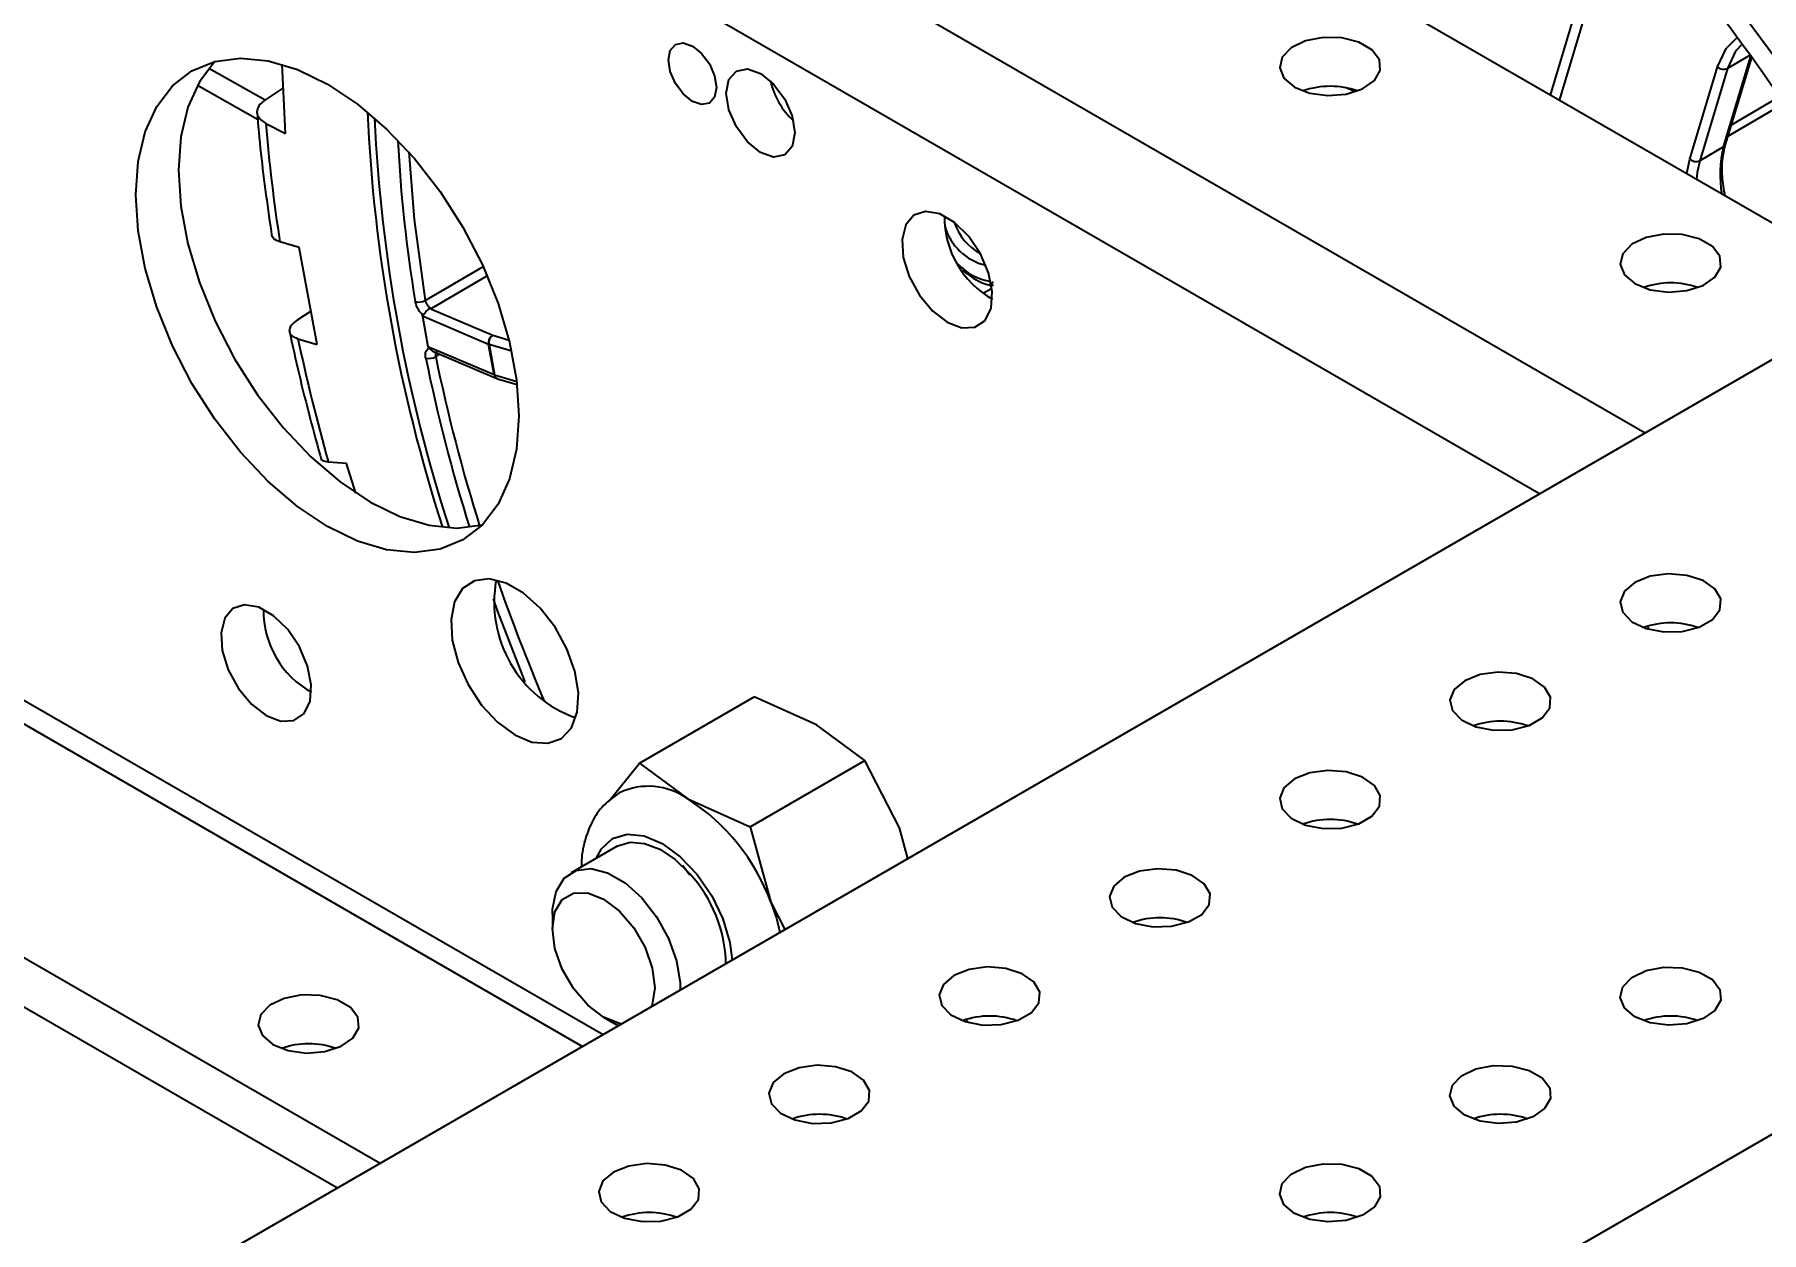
# Model space of a CAD drawing. Header units: inches. Extents: x 0 to 11, y 0 to 8.4.
# Drawn here: x 8.6229 to 8.9217, y 5.3922 to 5.5995 of the extents above; entities that cross this region are included whole.
import ezdxf

# ---------------------------------------------------------------- set-up
doc = ezdxf.new("R2010")
doc.units = ezdxf.units.IN
doc.header["$MEASUREMENT"] = 0
doc.header["$PDSIZE"] = -1
doc.layers.add('OBJ', color=50, linetype='Continuous')
doc.dimstyles.get("Standard").update_dxf_attribs({"dimtxt": 0.18, "dimasz": 0.18, "dimexe": 0.18, "dimexo": 0.0625, "dimgap": 0.09, "dimtad": 0, "dimtih": 1, "dimtoh": 1, "dimdec": 4, "dimzin": 0, "dimdsep": 46, "dimtxsty": 'Standard', "dimcen": 0.09, "dimadec": 0, "dimazin": 0, "dimtfac": 1, "dimtdec": 4, "dimtofl": 0, "dimtmove": 0, "dimatfit": 3, "dimfxl": 1, "dimtolj": 1, "dimtzin": 0, "dimarcsym": 0})

# ---------------------------------------------------------------- blocks, each defined once
blk = doc.blocks.new('*D8')
at = {"layer": 'Defpoints', "color": 0, "transparency": 16777216}
for p in [(5.711596441947764, 7.075144194756552), (5.711596441947764, 4.366810861423873), (9.602395316461589, 4.366810861423874)]:
    blk.add_point(p, dxfattribs=at)
at = {"layer": 'OBJ', "color": 0, "lineweight": -2, "transparency": 16777216}
for p, q in [((5.761596441947764, 7.075144194756552), (9.727395316461589, 7.075144194756553)), ((9.602395316461589, 6.945144194756553), (9.602395316461589, 5.843477528090212)), ((9.602395316461589, 4.496810861423874), (9.602395316461589, 5.598477528090213)), ((5.761596441947764, 4.366810861423873), (9.727395316461589, 4.366810861423874))]:
    blk.add_line(p, q, dxfattribs=at)
at = {"layer": 'OBJ', "color": 0, "transparency": 16777216}
for points in [[(9.580728649794922, 6.945144194756553), (9.624061983128255, 6.945144194756553), (9.602395316461589, 7.075144194756553)], [(9.580728649794922, 4.496810861423874), (9.624061983128255, 4.496810861423874), (9.602395316461589, 4.366810861423874)]]:
    blk.add_solid(points, dxfattribs=at)
at = {"layer": 'OBJ', "color": 0, "transparency": 16777216, "insert": (9.602395316461589, 5.720977528090209), "char_height": 0.125, "attachment_point": 5}
blk.add_mtext('\\A1;32.500000', dxfattribs=at)

msp = doc.modelspace()

# ---------------------------------------------------------------- linework, layer by layer
at = {"color": 7, "linetype": 'Continuous', "lineweight": 25}
for p, q in [((8.944013849074407, 5.555007693053834), (8.250461240868988, 5.955387091455765)), ((8.901587442203205, 5.530515449699148), (8.200669138360428, 5.935146973683493)), ((8.88331903245737, 5.519969321233534), (8.191535675770107, 5.919327352474451)), ((9.158209571217245, 5.678660251428183), (7.567219313547505, 4.76020112562764)), ((8.885191464732854, 5.588965132729792), (8.896067821454805, 5.625255375801493)), ((8.897417128162665, 5.623754507175203), (8.886725224152181, 5.588079712263717)), ((9.274292934462038, 5.611646752249402), (7.683302676792295, 4.693187626448859)), ((8.42395608029584, 5.598029972846661), (8.721247389375716, 5.426407353204982)), ((8.420420259054707, 5.595988786692024), (8.71771156813458, 5.424366167050343)), ((8.915155091362445, 5.580025002824191), (8.91986419141378, 5.595737468853101)), ((8.915504716411982, 5.580444373328843), (8.920022211558397, 5.595517527063104)), ((8.919758302124897, 5.595884653180763), (8.91581489587996, 5.593608173211798)), ((8.653020716513382, 5.593647240607885), (8.662775847094164, 5.588151506320621)), ((8.666296238846183, 5.582367145956042), (8.665691252924137, 5.594330199722246)), ((8.909298663251457, 5.577911788394793), (8.914083257325894, 5.593876149108548)), ((8.91581489587996, 5.593608173211798), (8.911030301805523, 5.577643812498041)), ((8.651032512739988, 5.590684331552532), (8.661470423227984, 5.584803940502792)), ((8.662748131431028, 5.588133465678622), (8.665900848855559, 5.59018562824477)), ((8.851458610920771, 5.589582232149215), (8.849651732105677, 5.590279407719352)), ((8.924432305689363, 5.586864721102237), (8.915932137882725, 5.581870515323253)), ((8.91652306774045, 5.583842222276541), (8.924107505187123, 5.588309989965685)), ((8.662879560031923, 5.584102218212084), (8.666296238846183, 5.582367145956042)), ((8.915155091362445, 5.580025002824191), (8.911030301805523, 5.577643812498041)), ((8.385359547820865, 5.575748668919744), (8.682650856900748, 5.404126049278073)), ((8.377992654953514, 5.571495852191171), (8.675283964033394, 5.399873232549498)), ((8.668662664968517, 5.562589813104829), (8.665333582488369, 5.563592801717984)), ((8.671761029217507, 5.545831975751188), (8.668662664968517, 5.562589813104829)), ((8.690485795388225, 5.553460788297619), (8.700433495260816, 5.559291747232982)), ((8.701035679522187, 5.557615425547896), (8.691557764632984, 5.55206118676224)), ((8.787091670166726, 5.554756054351332), (8.788440096620452, 5.555516911651933)), ((8.668378821611423, 5.550084186812502), (8.670697367980326, 5.551584902321346)), ((8.689970007682026, 5.550724958815956), (8.690935999735618, 5.545500286563718)), ((8.701416349085674, 5.545858267064454), (8.689970007682026, 5.550724958815956)), ((8.691557764632984, 5.55206118676224), (8.691555771370973, 5.551951408584851)), ((8.691555771370973, 5.551951408584851), (8.70217396249276, 5.547436825162433)), ((8.668431946737359, 5.546834964364344), (8.671761029217507, 5.545831975751188)), ((8.70217396249276, 5.547436825162433), (8.704979812622891, 5.546598615203735)), ((8.690935999735618, 5.545500286563718), (8.702382341139268, 5.540633594812217)), ((8.691882035739166, 5.544632201882156), (8.702873408305198, 5.539958951249624)), ((8.693045019961819, 5.544137730721119), (8.692285188900591, 5.543728574331757)), ((8.702382341139268, 5.540633594812217), (8.701416349085674, 5.545858267064454)), ((8.701512628531932, 5.545823709833763), (8.702478620585524, 5.540599037581526)), ((8.705430529743664, 5.544653289583014), (8.701512628531932, 5.545823709833763)), ((8.702478620585522, 5.540599037581526), (8.706314836097611, 5.53943350893225)), ((8.702999127101643, 5.539913275433863), (8.706378807777948, 5.538886452347095)), ((8.676860102647161, 5.525231348749305), (8.673719768987686, 5.525471778418098)), ((8.678436778324325, 5.520122325014136), (8.676860102647161, 5.525231348749305)), ((8.727549796715616, 5.473394086389103), (8.74740927461967, 5.484858718951547)), ((8.758173124427652, 5.480025210857083), (8.74740927461967, 5.484858718951547)), ((8.766545913235163, 5.473811372628201), (8.758173124427652, 5.480025210857083)), ((8.722323592591888, 5.466841619703973), (8.727549796715616, 5.473394086389103)), ((8.727549796715616, 5.473394086389103), (8.735922585523127, 5.46718024816022)), ((8.74668643533111, 5.462346740065756), (8.766545913235163, 5.473811372628201)), ((8.772525603389271, 5.462170863475287), (8.766545913235163, 5.473811372628201)), ((8.735922585523127, 5.46718024816022), (8.74668643533111, 5.462346740065756)), ((8.74668643533111, 5.462346740065756), (8.750275064484747, 5.449325900778424)), ((8.773990592259745, 5.456855356125967), (8.772525603389271, 5.462170863475287)), ((8.723660612643501, 5.459005593816976), (8.715727758442023, 5.454426054564698)), ((8.717981477407868, 5.459780084272204), (8.71817680533824, 5.460113021687421)), ((8.734966269477566, 5.455718921055195), (8.73624427229188, 5.454074215800397)), ((8.750275064484747, 5.449325900778424), (8.752716158047107, 5.444573886673439)), ((8.712491080084703, 5.447272229463615), (8.712491080084703, 5.444737962616499)), ((8.721343207287317, 5.429403967076158), (8.723537827841708, 5.428136627707783)), ((8.723896120263271, 5.42793643299899), (8.723539623540743, 5.428135590904286)), ((8.78451784146003, 5.428463817613751), (8.784043565464337, 5.42901013428497))]:
    msp.add_line(p, q, dxfattribs=at)
at = {"color": 7, "linetype": 'Continuous', "lineweight": 25, "flags": 128}
for points in [[(8.729236296252086, 5.69342963773415), (8.737608988318165, 5.697104927863121), (8.746497202209707, 5.699754161235129), (8.755853515459913, 5.701363203043883), (8.76562800808937, 5.701923468355144), (8.775768528950742, 5.701431967911067), (8.786220973977706, 5.699891324079177), (8.796929574853552, 5.697309756860915), (8.807837196559287, 5.693701040034362), (8.818885642213676, 5.689084427665184), (8.830015963578793, 5.68348455137785), (8.841168775574367, 5.676931288935271), (8.85228457312288, 5.669459604827996), (8.863304048634907, 5.661109363723534), (8.874168408440761, 5.651925117771098), (8.884819686480169, 5.64195586889662), (8.895201053576267, 5.631254807356268), (8.905257120643862, 5.619879027943419), (8.914934234214162, 5.607889225363234), (8.924180762699242, 5.59534937040014), (8.932947371868915, 5.582326368606018), (8.941187288070184, 5.568889703330143), (8.94775879166036, 5.557169602391171)], [(8.73671230640541, 5.587911277032792), (8.735126770955764, 5.589190779362164), (8.733782618905412, 5.591003873455031), (8.73288448521925, 5.593074532171494), (8.732569102609398, 5.595087516492542), (8.73288448521925, 5.59673636780304), (8.733782618905412, 5.597770063437841), (8.735126770955764, 5.598031232607022), (8.73671230640541, 5.597480114672078), (8.738297841855058, 5.596200612342708), (8.73964199390541, 5.594387518249841), (8.740540127591572, 5.592316859533377), (8.740855510201426, 5.590303875212331), (8.740540127591572, 5.588655023901831), (8.73964199390541, 5.587621328267029), (8.738297841855058, 5.587360159097848), (8.73671230640541, 5.587911277032792)], [(8.840895403159722, 5.590384631461659), (8.843548278702476, 5.589335548431402), (8.846678482231955, 5.588910539299817), (8.849863262416447, 5.589167003905181), (8.85267249704456, 5.590070305281422), (8.85472678341326, 5.59149844757231), (8.855748678765265, 5.593258552247855), (8.855600170470762, 5.595112907418546), (8.854301315397842, 5.596811072143242), (8.852027531121303, 5.59812369986602), (8.84908590480717, 5.598873512939398), (8.845873719389278, 5.598959244952957), (8.842824798307646, 5.598369317323209), (8.840350915249006, 5.597183403045453), (8.838786181828686, 5.595561666414278), (8.838341923965585, 5.593723131948077), (8.839078141145835, 5.591916103914183), (8.840895403159722, 5.590384631461659)], [(8.914083257325894, 5.593876149108548), (8.91559681543313, 5.597034172737891), (8.91753081998916, 5.598944389616871)], [(8.918350876838083, 5.597825954566032), (8.917242780886786, 5.596587440786649), (8.91581489587996, 5.593608173211798)], [(8.673544100619418, 5.514335873175757), (8.668358981664362, 5.517800411713875), (8.663301537546399, 5.522122107974362), (8.658496299324414, 5.5271945474524), (8.654061587911102, 5.532892829853575), (8.65010660061942, 5.539076644553656), (8.646728722362342, 5.545593725511825), (8.64401112771309, 5.552283600565938), (8.642020732871112, 5.558981542789738), (8.640806547963154, 5.565522626616483), (8.640398470251302, 5.571745788853745), (8.640806547963154, 5.577497794593752), (8.642020732871112, 5.58263701036537), (8.64401112771309, 5.587036891620225), (8.646728722362342, 5.590589098679452), (8.65010660061942, 5.593206164416154), (8.654061587911102, 5.594823647986351), (8.658496299324414, 5.595401721576422), (8.663301537546399, 5.594926151096067), (8.668358981664362, 5.593408646668839), (8.673544100619418, 5.590886574290043), (8.678729219574477, 5.587422035751924), (8.683786663692436, 5.583100339491437), (8.688591901914421, 5.578027900013399), (8.693026613327733, 5.572329617612224), (8.696981600619415, 5.566145802912142), (8.700359478876495, 5.559628721953975), (8.703077073525746, 5.552938846899862), (8.705067468367726, 5.546240904676061), (8.706281653275681, 5.539699820849315), (8.706689730987534, 5.533476658612054), (8.706281653275681, 5.527724652872048), (8.705067468367725, 5.522585437100429), (8.703077073525744, 5.518185555845575), (8.700359478876495, 5.514633348786347), (8.696981600619415, 5.512016283049646), (8.693026613327733, 5.510398799479449), (8.688591901914421, 5.509820725889377), (8.683786663692436, 5.510296296369732), (8.678729219574475, 5.51181380079696), (8.673544100619418, 5.514335873175757)], [(8.654082442244011, 5.594829091199044), (8.651376823350452, 5.591289017202634), (8.649386428508471, 5.58688913594778), (8.648172243600515, 5.581749920176161), (8.647764165888663, 5.575997914436155), (8.648172243600515, 5.569774752198893), (8.649386428508471, 5.563233668372148), (8.65137682335045, 5.556535726148346), (8.654094417999703, 5.549845851094234), (8.657472296256781, 5.543328770136067), (8.661427283548463, 5.537144955435985), (8.665861994961775, 5.531446673034809), (8.67066723318376, 5.526374233556773), (8.675724677301721, 5.522052537296283), (8.680909796256778, 5.518587998758166), (8.686094915211836, 5.51606592637937), (8.691152359329797, 5.51454842195214), (8.695957597551782, 5.514072851471786), (8.700371454632306, 5.514645481849236)], [(8.748497419425183, 5.579053765621034), (8.746231160755821, 5.580882600950481), (8.744309919425183, 5.583474116773885), (8.743026187009763, 5.586433778299284), (8.742575400132747, 5.589311003888834), (8.743026187009763, 5.59166776202864), (8.744309919425183, 5.593145257655983), (8.746231160755821, 5.593518555455132), (8.748497419425183, 5.592730824220118), (8.750763678094543, 5.590901988890672), (8.752684919425182, 5.588310473067268), (8.753968651840601, 5.585350811541868), (8.754419438717619, 5.582473585952318), (8.753968651840601, 5.580116827812513), (8.75268491942518, 5.578639332185169), (8.750763678094543, 5.57826603438602), (8.748497419425183, 5.579053765621034)], [(8.687610507909897, 5.579148549386519), (8.688570725039783, 5.567436519762509), (8.69048579538823, 5.553460788297621)], [(8.90878126746158, 5.575347029483974), (8.908828546076094, 5.575719603465918), (8.909298663251457, 5.577911788394793)], [(8.911030301805523, 5.577643812498041), (8.910586795036313, 5.575575713508536), (8.910466017247527, 5.574374444134607)], [(8.78079132675883, 5.549693791586049), (8.783336029020285, 5.54871511987702), (8.78560497330659, 5.548823209708173), (8.78735228429802, 5.550006347869116), (8.788388613736336, 5.55213632298183), (8.788601659246583, 5.554982319192884), (8.787968334041988, 5.558235928652627), (8.786557268735523, 5.561544572291147), (8.784521374148072, 5.564549707231312), (8.78208127104835, 5.566925680472884), (8.779501382469311, 5.568415018448113), (8.777061279369589, 5.568856328277926), (8.77502538478214, 5.568201787194632), (8.773614319475673, 5.56652232488086), (8.772980994271078, 5.563999937137848), (8.773194039781327, 5.560907963816431), (8.774230369219643, 5.557581468202895), (8.775977680211072, 5.554380927712861), (8.778246624497376, 5.55165317056993), (8.78079132675883, 5.549693791586049)], [(8.899820968258597, 5.556367626802371), (8.90247384380135, 5.555318543772113), (8.905604047330828, 5.554893534640529), (8.90878882751532, 5.555149999245893), (8.911598062143435, 5.556053300622134), (8.913652348512136, 5.557481442913023), (8.914674243864138, 5.559241547588567), (8.914525735569637, 5.561095902759257), (8.913226880496715, 5.562794067483954), (8.910953096220178, 5.564106695206733), (8.908011469906045, 5.564856508280109), (8.904799284488151, 5.56494224029367), (8.90175036340652, 5.56435231266392), (8.899276480347881, 5.563166398386164), (8.897711746927559, 5.56154466175499), (8.89726748906446, 5.55970612728879), (8.89800370624471, 5.557899099254894), (8.899820968258597, 5.556367626802371)], [(8.7059609690569, 5.478270521109929), (8.708941830407326, 5.47702282442302), (8.711701614907927, 5.476813899575796), (8.714035641967463, 5.477659241568407), (8.715770807476392, 5.479496155252443), (8.716778422146774, 5.482188405143281), (8.716983755808034, 5.48553631938274), (8.716371579801857, 5.489291598487368), (8.7149872964221, 5.493175730585235), (8.712933571634368, 5.496900647367363), (8.710362720810998, 5.500190088796382), (8.707465412196703, 5.502800092049696), (8.704456525917095, 5.504537085125976), (8.7015592173028, 5.505272243194969), (8.69898836647943, 5.504951042945821), (8.696934641691698, 5.503597306331621), (8.695550358311943, 5.501311433804108), (8.694938182305764, 5.49826295807148), (8.695143515967025, 5.494677970632974), (8.696151130637407, 5.49082235360668), (8.697886296146336, 5.486982060469163), (8.700220323205873, 5.483441908194263), (8.702980107706471, 5.480464453681085), (8.7059609690569, 5.478270521109929)], [(8.899820968258659, 5.504663272595969), (8.898003706244772, 5.503131800143445), (8.897267489064522, 5.50132477210955), (8.897711746927621, 5.49948623764335), (8.899276480347941, 5.497864501012174), (8.901750363406583, 5.496678586734419), (8.904799284488213, 5.49608865910467), (8.908011469906105, 5.496174391118228), (8.91095309622024, 5.496924204191606), (8.913226880496778, 5.498236831914385), (8.914525735569699, 5.499934996639082), (8.9146742438642, 5.501789351809771), (8.913652348512198, 5.503549456485316), (8.911598062143497, 5.504977598776206), (8.908788827515384, 5.505880900152445), (8.905604047330892, 5.50613736475781), (8.902473843801411, 5.505712355626226), (8.899820968258659, 5.504663272595969)], [(8.662940196561113, 5.481637665590346), (8.665484898822568, 5.480658993881317), (8.667753843108871, 5.48076708371247), (8.6695011541003, 5.481950221873412), (8.670537483538617, 5.484080196986127), (8.670750529048867, 5.48692619319718), (8.67011720384427, 5.490179802656924), (8.668706138537804, 5.493488446295444), (8.666670243950355, 5.496493581235608), (8.664230140850632, 5.49886955447718), (8.661650252271594, 5.50035889245241), (8.659210149171871, 5.500800202282221), (8.657174254584422, 5.500145661198928), (8.655763189277955, 5.498466198885156), (8.655129864073361, 5.495943811142145), (8.65534290958361, 5.492851837820729), (8.656379239021923, 5.489525342207192), (8.658126550013355, 5.486324801717158), (8.660395494299658, 5.483597044574227), (8.662940196561113, 5.481637665590346)], [(8.707781082722336, 5.487447595416787), (8.703057536592446, 5.499652130128238), (8.702278885223754, 5.501808880215231)], [(8.902392474749684, 5.496491645947867), (8.902372504345822, 5.496515697912748), (8.901910356247182, 5.497048947247327)], [(8.87035818570922, 5.487654770266329), (8.868540923695333, 5.486123297813806), (8.86780470651508, 5.48431626977991), (8.86824896437818, 5.482477735313709), (8.869813697798502, 5.480855998682535), (8.872287580857142, 5.479670084404779), (8.875336501938772, 5.479080156775031), (8.878548687356666, 5.479165888788589), (8.881490313670799, 5.479915701861967), (8.883764097947337, 5.481228329584745), (8.885062953020258, 5.482926494309441), (8.88521146131476, 5.484780849480132), (8.884189565962759, 5.486540954155677), (8.882135279594056, 5.487969096446565), (8.879326044965945, 5.488872397822806), (8.876141264781452, 5.489128862428172), (8.873011061251972, 5.488703853296585), (8.87035818570922, 5.487654770266329)], [(8.84089540315978, 5.470646267936689), (8.839078141145892, 5.469114795484166), (8.838341923965642, 5.467307767450271), (8.838786181828741, 5.46546923298407), (8.840350915249061, 5.463847496352895), (8.842824798307703, 5.462661582075139), (8.845873719389335, 5.462071654445391), (8.849085904807225, 5.46215738645895), (8.85202753112136, 5.462907199532327), (8.8543013153979, 5.464219827255106), (8.855600170470819, 5.465917991979802), (8.85574867876532, 5.467772347150492), (8.854726783413318, 5.469532451826036), (8.852672497044617, 5.470960594116926), (8.849863262416504, 5.471863895493167), (8.846678482232011, 5.472120360098532), (8.843548278702533, 5.471695350966947), (8.84089540315978, 5.470646267936689)], [(8.72013259850221, 5.456968914605146), (8.720973905168444, 5.458533704815996), (8.722900429131112, 5.460320804018096), (8.725411124040646, 5.461096089462885), (8.72833489018808, 5.46080672672852), (8.731472477742221, 5.459472435407156), (8.734610065296364, 5.457184145247323), (8.7375338314438, 5.454097799441834), (8.740044526353334, 5.450423727356906), (8.741971050316, 5.446412310933435), (8.743182113907475, 5.442336921571504), (8.74357488797999, 5.439296743790837)], [(8.723660612643503, 5.459005593816974), (8.723812901664662, 5.459090146137171), (8.725948206014202, 5.45971181650283), (8.72840654934911, 5.459500887461871), (8.731044176840571, 5.458469693364726), (8.733706849785175, 5.456678534629488), (8.736238864914009, 5.454232151596415)], [(8.712491080084703, 5.447272229463616), (8.712516836789609, 5.448128027865836), (8.713129012795784, 5.451176503598465), (8.714513296175541, 5.453462376125978), (8.716567020963275, 5.454816112740178), (8.719137871786645, 5.455137312989325), (8.72203518040094, 5.454402154920333), (8.725044066680546, 5.452665161844052), (8.727941375294844, 5.45005515859074), (8.730512226118213, 5.446765717161721), (8.732565950905945, 5.443040800379593), (8.733950234285702, 5.439156668281726), (8.734562410291879, 5.435401389177096), (8.734582355979503, 5.434105465566419)], [(8.811432620610342, 5.45363776560705), (8.809615358596453, 5.452106293154526), (8.808879141416202, 5.450299265120631), (8.809323399279302, 5.44846073065443), (8.810888132699622, 5.446838994023256), (8.813362015758264, 5.4456530797455), (8.816410936839894, 5.44506315211575), (8.819623122257786, 5.445148884129311), (8.82256474857192, 5.445898697202687), (8.824838532848458, 5.447211324925465), (8.82613738792138, 5.448909489650163), (8.82628589621588, 5.450763844820853), (8.825264000863879, 5.452523949496396), (8.823209714495178, 5.453952091787286), (8.820400479867065, 5.454855393163527), (8.817215699682572, 5.455111857768891), (8.814085496153094, 5.454686848637307), (8.811432620610342, 5.45363776560705)], [(8.72134464624081, 5.429403136250956), (8.71860874383775, 5.431482926079384), (8.716140650624055, 5.434359905568009), (8.714181960759698, 5.43775245591939), (8.712924404455595, 5.441328490667846), (8.712491080084703, 5.444737962616498), (8.712924404455595, 5.447647128895826), (8.714181960759698, 5.449771220041054), (8.716140650624055, 5.450902315211475), (8.71860874383775, 5.450929694931004), (8.72134464624081, 5.449850679081929), (8.72408054864387, 5.4477708892535), (8.726548641857566, 5.444893909764875), (8.728507331721923, 5.441501359413494), (8.729764888026025, 5.437925324665038), (8.730198212396918, 5.434515852716385), (8.729764888026025, 5.431606686437058), (8.729633279755637, 5.431248424676206)], [(8.750275064484747, 5.449325900778424), (8.751233870267772, 5.446527227605414), (8.751862085536235, 5.444080841107682)], [(8.7819698380609, 5.43662926327741), (8.780152576047014, 5.435097790824886), (8.779416358866762, 5.433290762790991), (8.779860616729861, 5.431452228324791), (8.781425350150183, 5.429830491693616), (8.783899233208823, 5.428644577415859), (8.786948154290455, 5.428054649786112), (8.790160339708347, 5.42814038179967), (8.793101966022482, 5.428890194873047), (8.79537575029902, 5.430202822595827), (8.796674605371939, 5.431900987320524), (8.796823113666441, 5.433755342491213), (8.79580121831444, 5.435515447166757), (8.793746931945739, 5.436943589457647), (8.790937697317625, 5.437846890833887), (8.787752917133133, 5.438103355439252), (8.784622713603655, 5.437678346307668), (8.7819698380609, 5.43662926327741)], [(8.899820968258659, 5.429485692298961), (8.89800370624477, 5.431017164751485), (8.89726748906452, 5.43282419278538), (8.897711746927621, 5.434662727251581), (8.899276480347941, 5.436284463882755), (8.901750363406581, 5.437470378160511), (8.904799284488213, 5.43806030579026), (8.908011469906105, 5.4379745737767), (8.91095309622024, 5.437224760703323), (8.913226880496778, 5.435912132980545), (8.914525735569699, 5.434213968255849), (8.9146742438642, 5.432359613085159), (8.913652348512198, 5.430599508409614), (8.911598062143495, 5.429171366118725), (8.908788827515382, 5.428268064742483), (8.905604047330892, 5.428011600137118), (8.902473843801411, 5.428436609268704), (8.899820968258659, 5.429485692298961)], [(8.664118707863121, 5.424689362547247), (8.666771583405874, 5.42364027951699), (8.669901786935354, 5.423215270385405), (8.673086567119844, 5.42347173499077), (8.675895801747957, 5.42437503636701), (8.67795008811666, 5.4258031786579), (8.678971983468662, 5.427563283333443), (8.678823475174159, 5.429417638504134), (8.67752462010124, 5.43111580322883), (8.675250835824702, 5.432428430951609), (8.672309209510567, 5.433178244024987), (8.669097024092675, 5.433263976038545), (8.666048103011043, 5.432674048408797), (8.663574219952404, 5.431488134131041), (8.662009486532083, 5.429866397499867), (8.661565228668984, 5.428027863033666), (8.662301445849232, 5.426220834999771), (8.664118707863121, 5.424689362547247)], [(8.724455241887272, 5.428259207042086), (8.72408054864387, 5.42832412040188), (8.72134464624081, 5.429403136250956)], [(8.752507055511462, 5.41962076094777), (8.750689793497573, 5.418089288495247), (8.749953576317322, 5.416282260461352), (8.750397834180422, 5.414443725995151), (8.751962567600744, 5.412821989363977), (8.754436450659384, 5.41163607508622), (8.757485371741016, 5.411046147456472), (8.760697557158906, 5.41113187947003), (8.76363918347304, 5.411881692543409), (8.765912967749578, 5.413194320266187), (8.7672118228225, 5.414892484990883), (8.767360331117002, 5.416746840161574), (8.766338435764998, 5.418506944837117), (8.7642841493963, 5.419935087128007), (8.761474914768185, 5.420838388504248), (8.758290134583692, 5.421094853109612), (8.755159931054214, 5.420669843978027), (8.752507055511462, 5.41962076094777)], [(8.870358185709218, 5.412477189969322), (8.868540923695331, 5.414008662421844), (8.86780470651508, 5.41581569045574), (8.86824896437818, 5.41765422492194), (8.869813697798502, 5.419275961553116), (8.872287580857142, 5.420461875830872), (8.875336501938772, 5.42105180346062), (8.878548687356664, 5.420966071447062), (8.881490313670799, 5.420216258373683), (8.883764097947337, 5.418903630650905), (8.885062953020258, 5.417205465926208), (8.88521146131476, 5.415351110755519), (8.884189565962757, 5.413591006079975), (8.882135279594056, 5.412162863789084), (8.879326044965943, 5.411259562412845), (8.876141264781452, 5.411003097807479), (8.873011061251972, 5.411428106939064), (8.870358185709218, 5.412477189969322)], [(8.723044272962023, 5.402612258618131), (8.721227010948134, 5.401080786165607), (8.720490793767883, 5.399273758131711), (8.720935051630983, 5.397435223665512), (8.722499785051303, 5.395813487034337), (8.724973668109945, 5.394627572756581), (8.728022589191575, 5.394037645126833), (8.731234774609467, 5.394123377140391), (8.734176400923602, 5.394873190213768), (8.73645018520014, 5.396185817936546), (8.73774904027306, 5.397883982661243), (8.737897548567563, 5.399738337831933), (8.73687565321556, 5.401498442507478), (8.734821366846859, 5.402926584798367), (8.732012132218745, 5.403829886174607), (8.728827352034255, 5.404086350779973), (8.725697148504775, 5.403661341648388), (8.723044272962023, 5.402612258618131)], [(8.840895403159779, 5.395468687639681), (8.839078141145892, 5.397000160092206), (8.838341923965642, 5.398807188126101), (8.838786181828741, 5.400645722592301), (8.840350915249061, 5.402267459223476), (8.842824798307701, 5.403453373501232), (8.845873719389333, 5.404043301130981), (8.849085904807225, 5.403957569117421), (8.85202753112136, 5.403207756044044), (8.854301315397898, 5.401895128321266), (8.855600170470819, 5.400196963596568), (8.85574867876532, 5.398342608425879), (8.854726783413318, 5.396582503750334), (8.852672497044615, 5.395154361459445), (8.849863262416504, 5.394251060083205), (8.846678482232011, 5.39399459547784), (8.843548278702533, 5.394419604609424), (8.840895403159779, 5.395468687639681)]]:
    msp.add_lwpolyline(points, dxfattribs=at)
at = {"color": 7, "linetype": 'Continuous', "lineweight": 25}
for centre, radius, start, end in [((8.639502132760047, 5.393074752387577), 0.3459472302680769, 28.00920027019998, 45.88319350453983), ((8.915147087185524, 5.595021689517377), 0.001563328755732291, 227.1180410159464, 295.2881576582773), ((8.763520038442229, 5.594564668282455), 0.01368724084609072, 193.0620283761401, 226.9325950911347), ((8.847082587495105, 5.576376297787489), 0.01413889598484294, 70.49262569265517, 109.5073743073449), ((8.953391838472205, 5.59834225413065), 0.2732076572769969, 182.5785310051882, 197.9392402751636), ((8.943214892206846, 5.607243783700131), 0.2812888737914496, 184.7190430598888, 188.9273542730281), ((8.952690246445908, 5.597659935653641), 0.2712950186670573, 182.6725787176061, 197.9382976956632), ((8.919573766864639, 5.592153683589786), 0.2340770304177335, 182.6957361495353, 189.5676161709681), ((8.933242128919654, 5.575306420858685), 0.0186924033596823, 165.3784606287265, 190.7228312450402), ((8.914817433020021, 5.58066192997918), 0.0007208948307290574, 297.9296958176779, 342.4350370179839), ((8.910362493111089, 5.579057328803624), 0.001563328755735547, 227.1180410159652, 295.288157658149), ((8.796597490600115, 5.567868489745233), 0.01626503594344312, 179.3863820834746, 240.6082413838214), ((8.789644212615952, 5.56892528159253), 0.009613851646777714, 195.5392009345867, 257.1012563504992), ((8.791055207402037, 5.569982985181375), 0.009528633501271613, 198.3824853481994, 241.6302084406182), ((8.789676320128047, 5.566175774732922), 0.009515676722380956, 222.0790345783147, 262.0114600394568), ((8.906008152593945, 5.542359293128198), 0.01413889598482651, 70.4926256924091, 109.5073743074372), ((8.689345225945464, 5.555579744844745), 0.002406423799411229, 255.7460408165866, 298.2922202410268), ((9.00114583682826, 5.617852392470369), 0.3402087708366943, 192.0489105898245, 195.7559831603444), ((8.702924566391157, 5.546105496622057), 0.001528346130531851, 119.4143321425762, 189.3092305751782), ((8.70310606807646, 5.546112564661477), 0.001619409365651805, 125.1405171192765, 190.2748593094319), ((8.7017807505702, 5.546722121186035), 0.0009375672697449566, 247.128416596899, 253.3827831967142), ((8.69104376246566, 5.546004467882734), 0.002592456566411602, 259.3098420029874, 298.6110408159788), ((8.985497791294254, 5.604140343305194), 0.3011130634232673, 191.6264480850614, 197.3756580304434), ((8.985653577222376, 5.604096850269968), 0.2995151749181891, 191.6278072884068, 197.4613471479822), ((8.702746742623734, 5.541497448933622), 0.0009375672695593216, 247.1284165960017, 253.382783196954), ((8.703238295440828, 5.540740592948766), 0.0008626160023936089, 187.125270019354, 244.9758230226657), ((8.70329042045775, 5.540674790880554), 0.0008153266798404601, 185.3311310992754, 249.0672483967665), ((8.703362504062007, 5.541109292651414), 0.0012499999999997, 246.9660431328365, 253.1000374445591), ((8.723612533048664, 5.501219002287182), 0.0212143485339576, 169.4878725945261, 250.5067508727774), ((9.02193752797267, 5.615949312872872), 0.3376937932384483, 199.1743824739393, 202.9781975863019), ((8.678746360402426, 5.499812363749545), 0.01626503594347562, 179.3863820838858, 240.6082413834054), ((8.906008152594042, 5.483552492926894), 0.01410013832371387, 70.4368226171947, 109.5631773828121), ((8.876545370044601, 5.466543990597242), 0.0141001383237255, 70.4368226172813, 109.5631773827187), ((8.729070163508782, 5.457586808091194), 0.01178939268243745, 54.46246132568211, 115.0015746749615), ((8.716522342077559, 5.436889178947518), 0.03597107615565667, 20.22711378559007, 57.36202941093071), ((8.847082587495162, 5.449535488267597), 0.01410013832373024, 70.43682261717322, 109.56317738282), ((8.718831077705516, 5.438164224288258), 0.02368985739670829, 1.259650059730217, 42.7079693760841), ((8.817619804945723, 5.432526985937987), 0.01410013832370106, 70.4368226171081, 109.5631773828919), ((8.788157022396284, 5.415518483608323), 0.01410013832372495, 70.43682261710431, 109.5631773828957), ((8.906008152594042, 5.41551848360802), 0.01410013832402187, 70.4368226210492, 109.5631773790137), ((8.670305892198522, 5.410722153838755), 0.01410013834121447, 70.43682285343453, 109.563177150756), ((8.758694239846843, 5.398509981278685), 0.01410013832372477, 70.43682261725726, 109.5631773827359), ((8.87654537004458, 5.398509981304701), 0.01410013829824316, 70.43682227538274, 109.5631777196047), ((8.729231457297404, 5.381501478948997), 0.01410013832376988, 70.436822617399, 109.563177382601), ((8.847082587495187, 5.381501478923759), 0.01410013834848954, 70.43682294956768, 109.5631770554573)]:
    msp.add_arc(centre, radius, start, end, dxfattribs=at)
for points, knots in [([(8.661338153803491, 5.586214210486659), (8.661549523638538, 5.583785946910651), (8.662171410552165, 5.5766415720266), (8.663234973642604, 5.569322660016361), (8.663937047931682, 5.564491334077528)], [0, 0, 0, 0, 0.3398846806637077, 0.9999999999999999, 0.9999999999999999, 0.9999999999999999, 0.9999999999999999]), ([(8.662748131431028, 5.588133465678622), (8.662348844297025, 5.587812288519389), (8.661550486072867, 5.587170107981502), (8.661239230106798, 5.586023588396197), (8.661622524955504, 5.584918170347767), (8.662460047116806, 5.584374527605401), (8.662879560031923, 5.584102218212084)], [0, 0, 0, 0, 0.249912363939479, 0.4996895068213231, 0.7493956301627047, 1, 1, 1, 1]), ([(8.915433036964128, 5.571507044686525), (8.915234212353559, 5.572666944036154), (8.914803980190895, 5.575176824499324), (8.91494498790124, 5.578174931341325), (8.915349971742826, 5.579816954780767), (8.915504716411982, 5.580444373328843)], [0, 0, 0, 0, 0.346788159124861, 0.7504072019051832, 1, 1, 1, 1]), ([(8.665333582488369, 5.563592801717984), (8.664912758893554, 5.563757012986168), (8.66414141627572, 5.564058001692695), (8.66400667160719, 5.564552940126351), (8.663945439972276, 5.564777853585309)], [0, 0, 0, 0, 0.5455728558063624, 1, 1, 1, 1]), ([(8.783407017578458, 5.558716562927188), (8.784204991304989, 5.55810172780595), (8.785864311292006, 5.556823229314745), (8.787731704625088, 5.556121686413402), (8.788697943124756, 5.556072499266394), (8.78878958890464, 5.556067833964351)], [0, 0, 0, 0, 0.4560950455266621, 0.9484117081311901, 1, 1, 1, 1]), ([(8.7885906495773, 5.556078605911925), (8.788565762644579, 5.556083472234359), (8.788506411214419, 5.556095077649912), (8.788494425886515, 5.556201691156844), (8.788563388471086, 5.556406696208451), (8.78869957011943, 5.556626502461346), (8.78877399087313, 5.556746622515756)], [0, 0, 0, 0, 0.1405428692864688, 0.3351726942201744, 0.6366841657522091, 1, 1, 1, 1]), ([(8.690087221480123, 5.55090982114042), (8.689908537892713, 5.551081772675631), (8.689552032815591, 5.551424846128598), (8.689024018598062, 5.552242250976896), (8.688855463784408, 5.552866732271137), (8.688752715634916, 5.553247405453861)], [0, 0, 0, 0, 0.2817690329953475, 0.5621786102121178, 1, 1, 1, 1]), ([(8.69048579538823, 5.553460788297621), (8.690521226808581, 5.553308081008583), (8.690574441566872, 5.553078728603428), (8.690730020403358, 5.552781091107762), (8.690869042430792, 5.552573294181762), (8.691028907520735, 5.55239095650252), (8.691259206190091, 5.552186640148982), (8.691438430940496, 5.552111508695858), (8.691557700034723, 5.552061510800244)], [0, 0, 0, 0, 0.2494061374393975, 0.3745852463386125, 0.5004590110172792, 0.6261694128146462, 0.7512261257047165, 1, 1, 1, 1]), ([(8.668378821611423, 5.550084186812502), (8.667979868155332, 5.549777085247542), (8.667182177106453, 5.549163048282264), (8.666854242885769, 5.548197907512638), (8.667210496191336, 5.547347803475355), (8.668024309521144, 5.547006115221215), (8.668431946737359, 5.546834964364344)], [0, 0, 0, 0, 0.2499123639394843, 0.4996895068213539, 0.749395630162705, 1, 1, 1, 1]), ([(8.689970007682026, 5.550724958815956), (8.689968429484487, 5.55073945488799), (8.689965113434736, 5.550769913493396), (8.689975634082288, 5.550809120204949), (8.690009376891469, 5.550866606097783), (8.690053732232489, 5.550891229748398), (8.690087221480123, 5.55090982114042)], [0, 0, 0, 0, 0.1366464377157288, 0.2871163937676304, 0.4617573650697039, 1, 1, 1, 1]), ([(8.691555771370973, 5.551951408584851), (8.691554067798378, 5.551972001906259), (8.691551936117117, 5.551997770339878), (8.691520227104077, 5.552020279081252), (8.691497948970664, 5.552029179509391), (8.691470508858682, 5.552035289974896), (8.691433147485526, 5.552038060066232), (8.691383111677114, 5.552034685295334), (8.691289464650733, 5.552017641862807), (8.691127119527163, 5.551959835364274), (8.690944364296628, 5.551849112023895), (8.690807557091752, 5.55173521054016), (8.690739565483682, 5.551670115265998), (8.690633277894968, 5.551564063327055), (8.690482854057779, 5.551387748486676), (8.690320735567846, 5.551160430322991), (8.690201030582092, 5.550990136306517), (8.690122991221147, 5.550935063872696), (8.690087221480123, 5.55090982114042)], [0, 0, 0, 0, 0.06288038969501265, 0.07868226381199005, 0.09444750819267704, 0.1103824600046694, 0.1259302016820566, 0.1493497873078377, 0.177611558449647, 0.2516193363798682, 0.3767987394402565, 0.4609815524243691, 0.4866851902242647, 0.5014439022558678, 0.6600979332415473, 0.7938467839069315, 0.9055086169136901, 1, 1, 1, 1]), ([(8.666929411960085, 5.548306293160381), (8.667482417628202, 5.545766061552205), (8.669109557517064, 5.538291794261837), (8.671159206512046, 5.530737383214632), (8.67251225436066, 5.525750441723674)], [0, 0, 0, 0, 0.3398636293685927, 0.9999999999999999, 0.9999999999999999, 0.9999999999999999, 0.9999999999999999]), ([(8.690562867413819, 5.543457004242592), (8.690532014831136, 5.543688874454404), (8.690470478968033, 5.544151342499924), (8.690615851112476, 5.544845988950703), (8.690940834486662, 5.545077401787923), (8.691139433423718, 5.545218819309995)], [0, 0, 0, 0, 0.2811138799038853, 0.5606851591347188, 1, 1, 1, 1]), ([(8.691139433423718, 5.545218819309995), (8.691109287564307, 5.545247042827236), (8.691055298518812, 5.545297589097474), (8.690992137721947, 5.545375404462288), (8.690951435354412, 5.545443510638339), (8.690940921171093, 5.545482184338145), (8.690935999735618, 5.545500286563718)], [0, 0, 0, 0, 0.3653216879843297, 0.654264619400679, 0.8381696119007381, 1, 1, 1, 1]), ([(8.691139433423718, 5.545218819309995), (8.69119884986777, 5.545160993200522), (8.691328946330923, 5.545034378886247), (8.69153132156073, 5.544843320791635), (8.691720241183216, 5.544703943021656), (8.69184006724388, 5.544657554000845), (8.691885372188027, 5.544640014811248)], [0, 0, 0, 0, 0.2632734970284179, 0.5764557497633778, 0.839862476545438, 1, 1, 1, 1]), ([(8.692534706703633, 5.544585006099917), (8.692515637641815, 5.544577172748806), (8.692451369346339, 5.544550772072745), (8.692335990085283, 5.544425218054523), (8.692227494300763, 5.54416226238653), (8.692265946131963, 5.543873221472391), (8.692285188900593, 5.543728574331757)], [0, 0, 0, 0, 0.07802518312329854, 0.2629676054202247, 0.6311607692347289, 1, 1, 1, 1]), ([(8.673719768987686, 5.525471778418098), (8.673321048104643, 5.525527715374419), (8.672639075600578, 5.525623389987399), (8.672543530209413, 5.525937882903072), (8.672503846223965, 5.526068504926148)], [0, 0, 0, 0, 0.584658297318589, 1, 1, 1, 1]), ([(8.724024130824354, 5.468223660250509), (8.723080664926485, 5.467545214073624), (8.721199010895935, 5.466192116959961), (8.719213487661358, 5.463253635754977), (8.717984722054428, 5.459853763148686), (8.717454935576262, 5.457207812071379), (8.717545009454316, 5.45566612616758), (8.71755580434756, 5.455481363003092)], [0, 0, 0, 0, 0.2362163947532154, 0.4711113907488086, 0.7110859216854181, 0.9653751265136818, 1, 1, 1, 1])]:
    msp.add_open_spline(points, degree=3, knots=knots, dxfattribs=at)

# ---------------------------------------------------------------- dimensions: what is measured, and where the dimension line sits
at = {"layer": 'OBJ'}
dim = msp.add_linear_dim(base=(9.602395316461589, 4.366810861423874), p1=(5.711596441947762, 7.075144194756549), p2=(5.711596441947762, 4.366810861423871), angle=90, dimstyle='Standard', override={"dimtxt": 0.125, "dimasz": 0.13, "dimexe": 0.125, "dimexo": 0.05, "dimgap": 0.06, "dimdec": 6, "dimlfac": 12, "dimzin": 1, "dimadec": 2, "dimtdec": 2, "dimtzin": 1}, dxfattribs=at)
dim.commit()
dim.dimension.update_dxf_attribs({"geometry": '*D8', "text_midpoint": (9.602395316461589, 5.720977528090209)})

doc.saveas('drawing.dxf')
